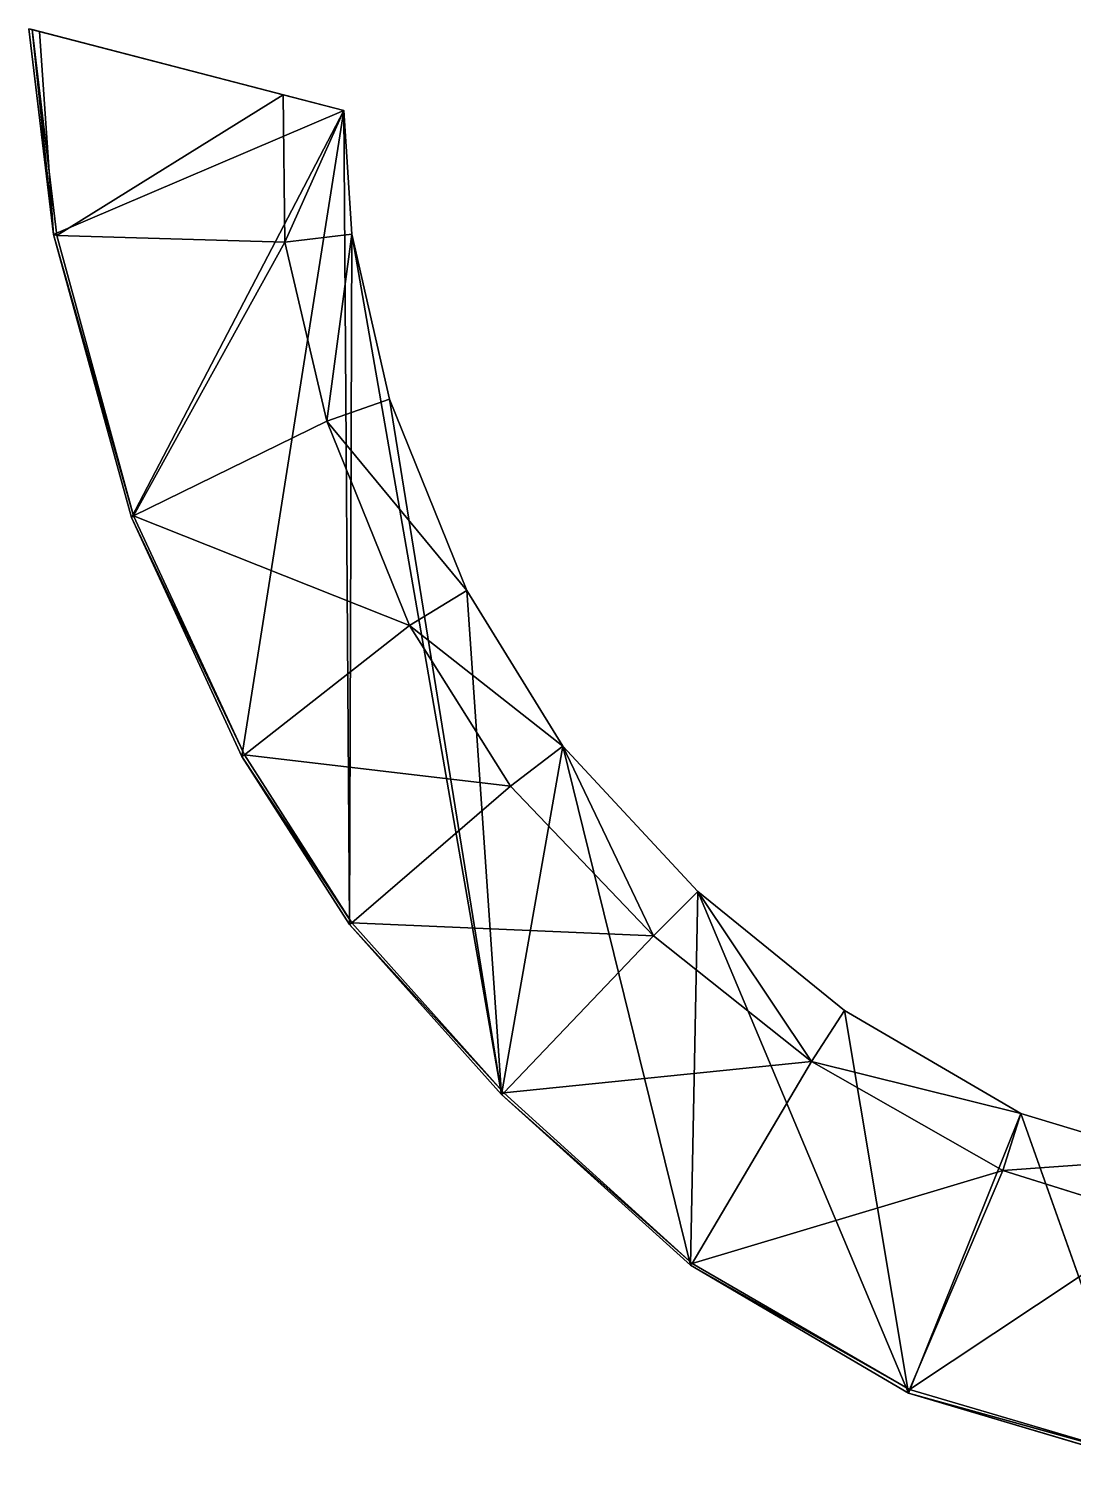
# Model space of a CAD drawing. Extents: x 40 to 828, y 26 to 574.
# Drawn here: x 40 to 434, y 33 to 574 of the extents above; entities that cross this region are included whole.
import ezdxf

# ---------------------------------------------------------------- set-up
doc = ezdxf.new("R2010")
doc.units = 0
doc.layers.get('0').update_dxf_attribs({"color": 13, "linetype": 'CONTINUOUS'})

msp = doc.modelspace()

# ---------------------------------------------------------------- linework, layer by layer
for p, q in [((39.99, 574.29, 18.12), (49.38, 496.58, 10)), ((49.38, 496.58, 20.34), (39.99, 574.29, 18.12)), ((39.99, 574.29, 18.12), (39.99, 574.29, 10)), ((39.99, 574.29, 10), (49.38, 496.58, 10)), ((41.24, 573.97, 21.68), (39.99, 574.29, 18.12)), ((39.99, 574.29, 10), (44.09, 573.23, 10)), ((39.99, 574.29, 18.12), (44.09, 573.23, 10)), ((39.99, 574.29, 18.12), (158.93, 543.43, 10)), ((39.99, 574.29, 18.12), (158.93, 543.43, 106.7)), ((49.38, 496.58, 20.34), (41.24, 573.97, 21.68)), ((136.06, 549.38, 106.01), (41.24, 573.97, 21.68)), ((41.24, 573.97, 21.68), (50.56, 496.28, 23.46)), ((41.24, 573.97, 21.68), (158.93, 543.43, 106.7)), ((44.09, 573.23, 10), (49.38, 496.58, 10)), ((44.09, 573.23, 10), (158.93, 543.43, 10)), ((50.56, 496.28, 23.46), (136.06, 549.38, 106.01)), ((136.06, 549.38, 106.01), (158.93, 543.43, 106.7)), ((136.06, 549.38, 106.01), (136.67, 493.71, 109.5)), ((158.93, 543.43, 10), (49.38, 496.58, 10)), ((158.93, 543.43, 10), (78.74, 389.86, 10)), ((158.93, 543.43, 10), (120.47, 299.59, 10)), ((136.67, 493.71, 109.5), (158.93, 543.43, 106.7)), ((158.93, 543.43, 10), (161.94, 496.79, 110.42)), ((161.94, 496.79, 10), (158.93, 543.43, 10)), ((158.93, 543.43, 10), (158.93, 543.43, 106.7)), ((158.93, 543.43, 106.7), (161.94, 496.79, 110.42)), ((158.93, 543.43, 10), (160.97, 236.18, 10)), ((49.38, 496.58, 10), (49.38, 496.58, 20.34)), ((49.38, 496.58, 20.34), (78.74, 389.86, 10)), ((78.74, 389.86, 28.97), (49.38, 496.58, 20.34)), ((49.38, 496.58, 10), (78.74, 389.86, 10)), ((49.38, 496.58, 20.34), (50.56, 496.28, 23.46)), ((79.59, 390.43, 32.5), (49.38, 496.58, 20.34)), ((50.56, 496.28, 23.46), (136.67, 493.71, 109.5)), ((79.59, 390.43, 32.5), (50.56, 496.28, 23.46)), ((136.67, 493.71, 109.5), (79.59, 390.43, 32.5)), ((161.94, 496.79, 110.42), (136.67, 493.71, 109.5)), ((136.67, 493.71, 109.5), (152.45, 426.14, 111.12)), ((152.45, 426.14, 111.12), (161.94, 496.79, 110.42)), ((161.94, 496.79, 10), (160.97, 236.18, 10)), ((161.94, 496.79, 10), (176.13, 434.52, 114.38)), ((176.13, 434.52, 10), (161.94, 496.79, 10)), ((161.94, 496.79, 10), (161.94, 496.79, 110.42)), ((161.94, 496.79, 110.42), (176.13, 434.52, 114.38)), ((161.94, 496.79, 10), (218.44, 172.04, 10)), ((176.13, 434.52, 114.38), (152.45, 426.14, 111.12)), ((205.28, 362.26, 118.35), (176.13, 434.52, 114.38)), ((176.13, 434.52, 114.38), (176.13, 434.52, 10)), ((176.13, 434.52, 10), (218.44, 172.04, 10)), ((176.13, 434.52, 10), (205.28, 362.26, 10)), ((176.13, 434.52, 10), (205.28, 362.26, 118.35)), ((79.59, 390.43, 32.5), (152.45, 426.14, 111.12)), ((152.45, 426.14, 111.12), (205.28, 362.26, 118.35)), ((183.71, 349.07, 113.49), (152.45, 426.14, 111.12)), ((78.74, 389.86, 28.97), (79.59, 390.43, 32.5)), ((78.74, 389.86, 28.97), (120.47, 299.59, 10)), ((120.47, 299.59, 33.95), (78.74, 389.86, 28.97)), ((78.74, 389.86, 28.97), (78.74, 389.86, 10)), ((78.74, 389.86, 10), (120.47, 299.59, 10)), ((121.46, 300.31, 36.61), (78.74, 389.86, 28.97)), ((121.46, 300.31, 36.61), (79.59, 390.43, 32.5)), ((79.59, 390.43, 32.5), (183.71, 349.07, 113.49)), ((183.71, 349.07, 113.49), (205.28, 362.26, 118.35)), ((205.28, 362.26, 10), (218.44, 172.04, 10)), ((205.28, 362.26, 10), (241.58, 303.55, 10)), ((205.28, 362.26, 118.35), (205.28, 362.26, 10)), ((205.28, 362.26, 10), (241.58, 303.55, 120.73)), ((205.28, 362.26, 118.35), (241.58, 303.55, 120.73)), ((183.71, 349.07, 113.49), (121.46, 300.31, 36.61)), ((241.58, 303.55, 120.73), (183.71, 349.07, 113.49)), ((183.71, 349.07, 113.49), (221.72, 288.48, 117.2)), ((241.58, 303.55, 10), (218.44, 172.04, 10)), ((221.72, 288.48, 117.2), (241.58, 303.55, 120.73)), ((292.47, 248.7, 121.44), (241.58, 303.55, 120.73)), ((241.58, 303.55, 120.73), (275.69, 231.93, 120.3)), ((241.58, 303.55, 10), (289.7, 107.7, 10)), ((241.58, 303.55, 10), (292.47, 248.7, 10)), ((241.58, 303.55, 10), (292.47, 248.7, 121.44)), ((241.58, 303.55, 10), (241.58, 303.55, 120.73)), ((120.47, 299.59, 33.95), (121.46, 300.31, 36.61)), ((120.47, 299.59, 10), (120.47, 299.59, 33.95)), ((120.47, 299.59, 33.95), (160.97, 236.18, 10)), ((160.97, 236.18, 35.4), (120.47, 299.59, 33.95)), ((120.47, 299.59, 10), (160.97, 236.18, 10)), ((120.47, 299.59, 33.95), (161.88, 236.89, 38.83)), ((221.72, 288.48, 117.2), (121.46, 300.31, 36.61)), ((121.46, 300.31, 36.61), (161.88, 236.89, 38.83)), ((161.88, 236.89, 38.83), (221.72, 288.48, 117.2)), ((275.69, 231.93, 120.3), (221.72, 288.48, 117.2)), ((275.69, 231.93, 120.3), (292.47, 248.7, 121.44)), ((292.47, 248.7, 10), (289.7, 107.7, 10)), ((335.38, 184.5, 120.76), (292.47, 248.7, 121.44)), ((292.47, 248.7, 10), (371.99, 59.42, 10)), ((292.47, 248.7, 10), (347.75, 203.72, 10)), ((292.47, 248.7, 121.44), (292.47, 248.7, 10)), ((292.47, 248.7, 121.44), (347.75, 203.72, 10)), ((292.47, 248.7, 121.44), (347.75, 203.72, 120.93)), ((161.88, 236.89, 38.83), (160.97, 236.18, 35.4)), ((160.97, 236.18, 35.4), (219.22, 172.7, 41.59)), ((160.97, 236.18, 35.4), (218.44, 172.04, 10)), ((218.44, 172.04, 38.21), (160.97, 236.18, 35.4)), ((160.97, 236.18, 35.4), (160.97, 236.18, 10)), ((160.97, 236.18, 10), (218.44, 172.04, 10)), ((219.22, 172.7, 41.59), (161.88, 236.89, 38.83)), ((275.69, 231.93, 120.3), (161.88, 236.89, 38.83)), ((219.22, 172.7, 41.59), (275.69, 231.93, 120.3)), ((275.69, 231.93, 120.3), (335.38, 184.5, 120.76)), ((347.75, 203.72, 120.93), (335.38, 184.5, 120.76)), ((414.35, 164.88, 118.17), (347.75, 203.72, 120.93)), ((347.75, 203.72, 120.93), (414.35, 164.88, 10)), ((414.35, 164.88, 10), (347.75, 203.72, 10)), ((347.75, 203.72, 10), (347.75, 203.72, 120.93)), ((347.75, 203.72, 10), (371.99, 59.42, 10)), ((219.22, 172.7, 41.59), (335.38, 184.5, 120.76)), ((335.38, 184.5, 120.76), (290.27, 108.26, 48.09)), ((335.38, 184.5, 120.76), (414.35, 164.88, 118.17)), ((407.55, 143.38, 118.73), (335.38, 184.5, 120.76)), ((218.44, 172.04, 38.21), (219.22, 172.7, 41.59)), ((289.7, 107.7, 44.76), (218.44, 172.04, 10)), ((218.44, 172.04, 10), (289.7, 107.7, 10)), ((289.7, 107.7, 44.76), (218.44, 172.04, 38.21)), ((218.44, 172.04, 38.21), (218.44, 172.04, 10)), ((290.27, 108.26, 48.09), (218.44, 172.04, 38.21)), ((219.22, 172.7, 41.59), (290.27, 108.26, 48.09)), ((414.35, 164.88, 10), (371.99, 59.42, 10)), ((414.35, 164.88, 118.17), (407.55, 143.38, 118.73)), ((414.35, 164.88, 118.17), (414.35, 164.88, 10)), ((414.35, 164.88, 10), (461.09, 32.89, 10)), ((414.35, 164.88, 10), (470.5, 147.88, 10)), ((414.35, 164.88, 118.17), (470.5, 147.88, 10)), ((414.35, 164.88, 118.17), (470.5, 147.88, 114.09)), ((470.5, 147.88, 114.09), (407.55, 143.38, 118.73)), ((290.27, 108.26, 48.09), (407.55, 143.38, 118.73)), ((372.26, 60.74, 49.44), (407.55, 143.38, 118.73)), ((407.55, 143.38, 118.73), (468.11, 124.4, 114.5)), ((468.11, 124.4, 114.5), (372.26, 60.74, 49.44)), ((290.27, 108.26, 48.09), (289.7, 107.7, 44.76)), ((371.99, 59.42, 45.55), (289.7, 107.7, 10)), ((289.7, 107.7, 10), (371.99, 59.42, 10)), ((371.99, 59.42, 45.55), (289.7, 107.7, 44.76)), ((289.7, 107.7, 44.76), (289.7, 107.7, 10)), ((289.7, 107.7, 44.76), (372.26, 60.74, 49.44)), ((372.26, 60.74, 49.44), (290.27, 108.26, 48.09)), ((371.99, 59.42, 45.55), (372.26, 60.74, 49.44)), ((372.26, 60.74, 49.44), (460.79, 34.72, 49.62)), ((371.99, 59.42, 10), (371.99, 59.42, 45.55)), ((461.09, 32.89, 45.78), (371.99, 59.42, 10)), ((371.99, 59.42, 10), (461.09, 32.89, 10)), ((461.09, 32.89, 45.78), (371.99, 59.42, 45.55)), ((460.79, 34.72, 49.62), (371.99, 59.42, 45.55))]:
    msp.add_line(p, q)

# ---------------------------------------------------------------- meshes
mesh = msp.add_polyface()
corners = [(39.99, 574.29, 18.12), (49.38, 496.58, 10), (49.38, 496.58, 20.34)]
mesh.append_faces([[corners[k] for k in face] for face in [(0, 1, 2)]])
mesh = msp.add_polyface()
corners = [(39.99, 574.29, 10), (49.38, 496.58, 10), (39.99, 574.29, 18.12)]
mesh.append_faces([[corners[k] for k in face] for face in [(0, 1, 2)]])
mesh = msp.add_polyface()
corners = [(39.99, 574.29, 18.12), (49.38, 496.58, 20.34), (41.24, 573.97, 21.68)]
mesh.append_faces([[corners[k] for k in face] for face in [(0, 1, 2)]])
mesh = msp.add_polyface()
corners = [(49.38, 496.58, 10), (39.99, 574.29, 10), (44.09, 573.23, 10)]
mesh.append_faces([[corners[k] for k in face] for face in [(0, 1, 2)]])
mesh = msp.add_polyface()
corners = [(39.99, 574.29, 18.12), (44.09, 573.23, 10), (39.99, 574.29, 10)]
mesh.append_faces([[corners[k] for k in face] for face in [(0, 1, 2)]])
mesh = msp.add_polyface()
corners = [(39.99, 574.29, 18.12), (158.93, 543.43, 10), (44.09, 573.23, 10)]
mesh.append_faces([[corners[k] for k in face] for face in [(0, 1, 2)]])
mesh = msp.add_polyface()
corners = [(158.93, 543.43, 106.7), (158.93, 543.43, 10), (39.99, 574.29, 18.12)]
mesh.append_faces([[corners[k] for k in face] for face in [(0, 1, 2)]])
mesh = msp.add_polyface()
corners = [(158.93, 543.43, 106.7), (39.99, 574.29, 18.12), (41.24, 573.97, 21.68)]
mesh.append_faces([[corners[k] for k in face] for face in [(0, 1, 2)]])
mesh = msp.add_polyface()
corners = [(136.06, 549.38, 106.01), (41.24, 573.97, 21.68), (50.56, 496.28, 23.46)]
mesh.append_faces([[corners[k] for k in face] for face in [(0, 1, 2)]])
mesh = msp.add_polyface()
corners = [(158.93, 543.43, 106.7), (41.24, 573.97, 21.68), (136.06, 549.38, 106.01)]
mesh.append_faces([[corners[k] for k in face] for face in [(0, 1, 2)]])
mesh = msp.add_polyface()
corners = [(41.24, 573.97, 21.68), (49.38, 496.58, 20.34), (50.56, 496.28, 23.46)]
mesh.append_faces([[corners[k] for k in face] for face in [(0, 1, 2)]])
mesh = msp.add_polyface()
corners = [(158.93, 543.43, 10), (49.38, 496.58, 10), (44.09, 573.23, 10)]
mesh.append_faces([[corners[k] for k in face] for face in [(0, 1, 2)]])
mesh = msp.add_polyface()
corners = [(136.67, 493.71, 109.5), (136.06, 549.38, 106.01), (50.56, 496.28, 23.46)]
mesh.append_faces([[corners[k] for k in face] for face in [(0, 1, 2)]])
mesh = msp.add_polyface()
corners = [(158.93, 543.43, 106.7), (136.06, 549.38, 106.01), (136.67, 493.71, 109.5)]
mesh.append_faces([[corners[k] for k in face] for face in [(0, 1, 2)]])
mesh = msp.add_polyface()
corners = [(158.93, 543.43, 10), (78.74, 389.86, 10), (49.38, 496.58, 10)]
mesh.append_faces([[corners[k] for k in face] for face in [(0, 1, 2)]])
mesh = msp.add_polyface()
corners = [(158.93, 543.43, 10), (120.47, 299.59, 10), (78.74, 389.86, 10)]
mesh.append_faces([[corners[k] for k in face] for face in [(0, 1, 2)]])
mesh = msp.add_polyface()
corners = [(160.97, 236.18, 10), (120.47, 299.59, 10), (158.93, 543.43, 10)]
mesh.append_faces([[corners[k] for k in face] for face in [(0, 1, 2)]])
mesh = msp.add_polyface()
corners = [(161.94, 496.79, 110.42), (158.93, 543.43, 106.7), (136.67, 493.71, 109.5)]
mesh.append_faces([[corners[k] for k in face] for face in [(0, 1, 2)]])
mesh = msp.add_polyface()
corners = [(158.93, 543.43, 10), (161.94, 496.79, 110.42), (161.94, 496.79, 10)]
mesh.append_faces([[corners[k] for k in face] for face in [(0, 1, 2)]])
mesh = msp.add_polyface()
corners = [(158.93, 543.43, 106.7), (161.94, 496.79, 110.42), (158.93, 543.43, 10)]
mesh.append_faces([[corners[k] for k in face] for face in [(0, 1, 2)]])
mesh = msp.add_polyface()
corners = [(161.94, 496.79, 10), (160.97, 236.18, 10), (158.93, 543.43, 10)]
mesh.append_faces([[corners[k] for k in face] for face in [(0, 1, 2)]])
mesh = msp.add_polyface()
corners = [(49.38, 496.58, 20.34), (78.74, 389.86, 10), (78.74, 389.86, 28.97)]
mesh.append_faces([[corners[k] for k in face] for face in [(0, 1, 2)]])
mesh = msp.add_polyface()
corners = [(49.38, 496.58, 10), (78.74, 389.86, 10), (49.38, 496.58, 20.34)]
mesh.append_faces([[corners[k] for k in face] for face in [(0, 1, 2)]])
mesh = msp.add_polyface()
corners = [(49.38, 496.58, 20.34), (78.74, 389.86, 28.97), (79.59, 390.43, 32.5)]
mesh.append_faces([[corners[k] for k in face] for face in [(0, 1, 2)]])
mesh = msp.add_polyface()
corners = [(49.38, 496.58, 20.34), (79.59, 390.43, 32.5), (50.56, 496.28, 23.46)]
mesh.append_faces([[corners[k] for k in face] for face in [(0, 1, 2)]])
mesh = msp.add_polyface()
corners = [(50.56, 496.28, 23.46), (79.59, 390.43, 32.5), (136.67, 493.71, 109.5)]
mesh.append_faces([[corners[k] for k in face] for face in [(0, 1, 2)]])
mesh = msp.add_polyface()
corners = [(152.45, 426.14, 111.12), (136.67, 493.71, 109.5), (79.59, 390.43, 32.5)]
mesh.append_faces([[corners[k] for k in face] for face in [(0, 1, 2)]])
mesh = msp.add_polyface()
corners = [(161.94, 496.79, 110.42), (136.67, 493.71, 109.5), (152.45, 426.14, 111.12)]
mesh.append_faces([[corners[k] for k in face] for face in [(0, 1, 2)]])
mesh = msp.add_polyface()
corners = [(176.13, 434.52, 114.38), (161.94, 496.79, 110.42), (152.45, 426.14, 111.12)]
mesh.append_faces([[corners[k] for k in face] for face in [(0, 1, 2)]])
mesh = msp.add_polyface()
corners = [(218.44, 172.04, 10), (160.97, 236.18, 10), (161.94, 496.79, 10)]
mesh.append_faces([[corners[k] for k in face] for face in [(0, 1, 2)]])
mesh = msp.add_polyface()
corners = [(161.94, 496.79, 10), (176.13, 434.52, 114.38), (176.13, 434.52, 10)]
mesh.append_faces([[corners[k] for k in face] for face in [(0, 1, 2)]])
mesh = msp.add_polyface()
corners = [(161.94, 496.79, 110.42), (176.13, 434.52, 114.38), (161.94, 496.79, 10)]
mesh.append_faces([[corners[k] for k in face] for face in [(0, 1, 2)]])
mesh = msp.add_polyface()
corners = [(218.44, 172.04, 10), (161.94, 496.79, 10), (176.13, 434.52, 10)]
mesh.append_faces([[corners[k] for k in face] for face in [(0, 1, 2)]])
mesh = msp.add_polyface()
corners = [(205.28, 362.26, 118.35), (176.13, 434.52, 114.38), (152.45, 426.14, 111.12)]
mesh.append_faces([[corners[k] for k in face] for face in [(0, 1, 2)]])
mesh = msp.add_polyface()
corners = [(218.44, 172.04, 10), (176.13, 434.52, 10), (205.28, 362.26, 10)]
mesh.append_faces([[corners[k] for k in face] for face in [(0, 1, 2)]])
mesh = msp.add_polyface()
corners = [(176.13, 434.52, 10), (205.28, 362.26, 118.35), (205.28, 362.26, 10)]
mesh.append_faces([[corners[k] for k in face] for face in [(0, 1, 2)]])
mesh = msp.add_polyface()
corners = [(176.13, 434.52, 114.38), (205.28, 362.26, 118.35), (176.13, 434.52, 10)]
mesh.append_faces([[corners[k] for k in face] for face in [(0, 1, 2)]])
mesh = msp.add_polyface()
corners = [(183.71, 349.07, 113.49), (152.45, 426.14, 111.12), (79.59, 390.43, 32.5)]
mesh.append_faces([[corners[k] for k in face] for face in [(0, 1, 2)]])
mesh = msp.add_polyface()
corners = [(205.28, 362.26, 118.35), (152.45, 426.14, 111.12), (183.71, 349.07, 113.49)]
mesh.append_faces([[corners[k] for k in face] for face in [(0, 1, 2)]])
mesh = msp.add_polyface()
corners = [(79.59, 390.43, 32.5), (78.74, 389.86, 28.97), (121.46, 300.31, 36.61)]
mesh.append_faces([[corners[k] for k in face] for face in [(0, 1, 2)]])
mesh = msp.add_polyface()
corners = [(78.74, 389.86, 28.97), (120.47, 299.59, 10), (120.47, 299.59, 33.95)]
mesh.append_faces([[corners[k] for k in face] for face in [(0, 1, 2)]])
mesh = msp.add_polyface()
corners = [(78.74, 389.86, 10), (120.47, 299.59, 10), (78.74, 389.86, 28.97)]
mesh.append_faces([[corners[k] for k in face] for face in [(0, 1, 2)]])
mesh = msp.add_polyface()
corners = [(78.74, 389.86, 28.97), (120.47, 299.59, 33.95), (121.46, 300.31, 36.61)]
mesh.append_faces([[corners[k] for k in face] for face in [(0, 1, 2)]])
mesh = msp.add_polyface()
corners = [(183.71, 349.07, 113.49), (79.59, 390.43, 32.5), (121.46, 300.31, 36.61)]
mesh.append_faces([[corners[k] for k in face] for face in [(0, 1, 2)]])
mesh = msp.add_polyface()
corners = [(241.58, 303.55, 120.73), (205.28, 362.26, 118.35), (183.71, 349.07, 113.49)]
mesh.append_faces([[corners[k] for k in face] for face in [(0, 1, 2)]])
mesh = msp.add_polyface()
corners = [(241.58, 303.55, 10), (218.44, 172.04, 10), (205.28, 362.26, 10)]
mesh.append_faces([[corners[k] for k in face] for face in [(0, 1, 2)]])
mesh = msp.add_polyface()
corners = [(205.28, 362.26, 10), (241.58, 303.55, 120.73), (241.58, 303.55, 10)]
mesh.append_faces([[corners[k] for k in face] for face in [(0, 1, 2)]])
mesh = msp.add_polyface()
corners = [(205.28, 362.26, 118.35), (241.58, 303.55, 120.73), (205.28, 362.26, 10)]
mesh.append_faces([[corners[k] for k in face] for face in [(0, 1, 2)]])
mesh = msp.add_polyface()
corners = [(221.72, 288.48, 117.2), (183.71, 349.07, 113.49), (121.46, 300.31, 36.61)]
mesh.append_faces([[corners[k] for k in face] for face in [(0, 1, 2)]])
mesh = msp.add_polyface()
corners = [(241.58, 303.55, 120.73), (183.71, 349.07, 113.49), (221.72, 288.48, 117.2)]
mesh.append_faces([[corners[k] for k in face] for face in [(0, 1, 2)]])
mesh = msp.add_polyface()
corners = [(289.7, 107.7, 10), (218.44, 172.04, 10), (241.58, 303.55, 10)]
mesh.append_faces([[corners[k] for k in face] for face in [(0, 1, 2)]])
mesh = msp.add_polyface()
corners = [(275.69, 231.93, 120.3), (241.58, 303.55, 120.73), (221.72, 288.48, 117.2)]
mesh.append_faces([[corners[k] for k in face] for face in [(0, 1, 2)]])
mesh = msp.add_polyface()
corners = [(292.47, 248.7, 121.44), (241.58, 303.55, 120.73), (275.69, 231.93, 120.3)]
mesh.append_faces([[corners[k] for k in face] for face in [(0, 1, 2)]])
mesh = msp.add_polyface()
corners = [(292.47, 248.7, 10), (289.7, 107.7, 10), (241.58, 303.55, 10)]
mesh.append_faces([[corners[k] for k in face] for face in [(0, 1, 2)]])
mesh = msp.add_polyface()
corners = [(241.58, 303.55, 10), (292.47, 248.7, 121.44), (292.47, 248.7, 10)]
mesh.append_faces([[corners[k] for k in face] for face in [(0, 1, 2)]])
mesh = msp.add_polyface()
corners = [(241.58, 303.55, 120.73), (292.47, 248.7, 121.44), (241.58, 303.55, 10)]
mesh.append_faces([[corners[k] for k in face] for face in [(0, 1, 2)]])
mesh = msp.add_polyface()
corners = [(121.46, 300.31, 36.61), (120.47, 299.59, 33.95), (161.88, 236.89, 38.83)]
mesh.append_faces([[corners[k] for k in face] for face in [(0, 1, 2)]])
mesh = msp.add_polyface()
corners = [(120.47, 299.59, 33.95), (160.97, 236.18, 10), (160.97, 236.18, 35.4)]
mesh.append_faces([[corners[k] for k in face] for face in [(0, 1, 2)]])
mesh = msp.add_polyface()
corners = [(120.47, 299.59, 10), (160.97, 236.18, 10), (120.47, 299.59, 33.95)]
mesh.append_faces([[corners[k] for k in face] for face in [(0, 1, 2)]])
mesh = msp.add_polyface()
corners = [(120.47, 299.59, 33.95), (160.97, 236.18, 35.4), (161.88, 236.89, 38.83)]
mesh.append_faces([[corners[k] for k in face] for face in [(0, 1, 2)]])
mesh = msp.add_polyface()
corners = [(221.72, 288.48, 117.2), (121.46, 300.31, 36.61), (161.88, 236.89, 38.83)]
mesh.append_faces([[corners[k] for k in face] for face in [(0, 1, 2)]])
mesh = msp.add_polyface()
corners = [(275.69, 231.93, 120.3), (221.72, 288.48, 117.2), (161.88, 236.89, 38.83)]
mesh.append_faces([[corners[k] for k in face] for face in [(0, 1, 2)]])
mesh = msp.add_polyface()
corners = [(335.38, 184.5, 120.76), (292.47, 248.7, 121.44), (275.69, 231.93, 120.3)]
mesh.append_faces([[corners[k] for k in face] for face in [(0, 1, 2)]])
mesh = msp.add_polyface()
corners = [(371.99, 59.42, 10), (289.7, 107.7, 10), (292.47, 248.7, 10)]
mesh.append_faces([[corners[k] for k in face] for face in [(0, 1, 2)]])
mesh = msp.add_polyface()
corners = [(371.99, 59.42, 10), (292.47, 248.7, 10), (347.75, 203.72, 10)]
mesh.append_faces([[corners[k] for k in face] for face in [(0, 1, 2)]])
mesh = msp.add_polyface()
corners = [(292.47, 248.7, 121.44), (347.75, 203.72, 10), (292.47, 248.7, 10)]
mesh.append_faces([[corners[k] for k in face] for face in [(0, 1, 2)]])
mesh = msp.add_polyface()
corners = [(292.47, 248.7, 121.44), (347.75, 203.72, 120.93), (347.75, 203.72, 10)]
mesh.append_faces([[corners[k] for k in face] for face in [(0, 1, 2)]])
mesh = msp.add_polyface()
corners = [(347.75, 203.72, 120.93), (292.47, 248.7, 121.44), (335.38, 184.5, 120.76)]
mesh.append_faces([[corners[k] for k in face] for face in [(0, 1, 2)]])
mesh = msp.add_polyface()
corners = [(161.88, 236.89, 38.83), (160.97, 236.18, 35.4), (219.22, 172.7, 41.59)]
mesh.append_faces([[corners[k] for k in face] for face in [(0, 1, 2)]])
mesh = msp.add_polyface()
corners = [(160.97, 236.18, 35.4), (218.44, 172.04, 10), (218.44, 172.04, 38.21)]
mesh.append_faces([[corners[k] for k in face] for face in [(0, 1, 2)]])
mesh = msp.add_polyface()
corners = [(160.97, 236.18, 10), (218.44, 172.04, 10), (160.97, 236.18, 35.4)]
mesh.append_faces([[corners[k] for k in face] for face in [(0, 1, 2)]])
mesh = msp.add_polyface()
corners = [(160.97, 236.18, 35.4), (218.44, 172.04, 38.21), (219.22, 172.7, 41.59)]
mesh.append_faces([[corners[k] for k in face] for face in [(0, 1, 2)]])
mesh = msp.add_polyface()
corners = [(275.69, 231.93, 120.3), (161.88, 236.89, 38.83), (219.22, 172.7, 41.59)]
mesh.append_faces([[corners[k] for k in face] for face in [(0, 1, 2)]])
mesh = msp.add_polyface()
corners = [(335.38, 184.5, 120.76), (275.69, 231.93, 120.3), (219.22, 172.7, 41.59)]
mesh.append_faces([[corners[k] for k in face] for face in [(0, 1, 2)]])
mesh = msp.add_polyface()
corners = [(414.35, 164.88, 118.17), (347.75, 203.72, 120.93), (335.38, 184.5, 120.76)]
mesh.append_faces([[corners[k] for k in face] for face in [(0, 1, 2)]])
mesh = msp.add_polyface()
corners = [(347.75, 203.72, 120.93), (414.35, 164.88, 10), (347.75, 203.72, 10)]
mesh.append_faces([[corners[k] for k in face] for face in [(0, 1, 2)]])
mesh = msp.add_polyface()
corners = [(347.75, 203.72, 120.93), (414.35, 164.88, 118.17), (414.35, 164.88, 10)]
mesh.append_faces([[corners[k] for k in face] for face in [(0, 1, 2)]])
mesh = msp.add_polyface()
corners = [(414.35, 164.88, 10), (371.99, 59.42, 10), (347.75, 203.72, 10)]
mesh.append_faces([[corners[k] for k in face] for face in [(0, 1, 2)]])
mesh = msp.add_polyface()
corners = [(335.38, 184.5, 120.76), (219.22, 172.7, 41.59), (290.27, 108.26, 48.09)]
mesh.append_faces([[corners[k] for k in face] for face in [(0, 1, 2)]])
mesh = msp.add_polyface()
corners = [(407.55, 143.38, 118.73), (335.38, 184.5, 120.76), (290.27, 108.26, 48.09)]
mesh.append_faces([[corners[k] for k in face] for face in [(0, 1, 2)]])
mesh = msp.add_polyface()
corners = [(414.35, 164.88, 118.17), (335.38, 184.5, 120.76), (407.55, 143.38, 118.73)]
mesh.append_faces([[corners[k] for k in face] for face in [(0, 1, 2)]])
mesh = msp.add_polyface()
corners = [(290.27, 108.26, 48.09), (219.22, 172.7, 41.59), (218.44, 172.04, 38.21)]
mesh.append_faces([[corners[k] for k in face] for face in [(0, 1, 2)]])
mesh = msp.add_polyface()
corners = [(289.7, 107.7, 44.76), (218.44, 172.04, 10), (289.7, 107.7, 10)]
mesh.append_faces([[corners[k] for k in face] for face in [(0, 1, 2)]])
mesh = msp.add_polyface()
corners = [(289.7, 107.7, 44.76), (218.44, 172.04, 38.21), (218.44, 172.04, 10)]
mesh.append_faces([[corners[k] for k in face] for face in [(0, 1, 2)]])
mesh = msp.add_polyface()
corners = [(290.27, 108.26, 48.09), (218.44, 172.04, 38.21), (289.7, 107.7, 44.76)]
mesh.append_faces([[corners[k] for k in face] for face in [(0, 1, 2)]])
mesh = msp.add_polyface()
corners = [(461.09, 32.89, 10), (371.99, 59.42, 10), (414.35, 164.88, 10)]
mesh.append_faces([[corners[k] for k in face] for face in [(0, 1, 2)]])
mesh = msp.add_polyface()
corners = [(470.5, 147.88, 114.09), (414.35, 164.88, 118.17), (407.55, 143.38, 118.73)]
mesh.append_faces([[corners[k] for k in face] for face in [(0, 1, 2)]])
mesh = msp.add_polyface()
corners = [(470.5, 147.88, 10), (461.09, 32.89, 10), (414.35, 164.88, 10)]
mesh.append_faces([[corners[k] for k in face] for face in [(0, 1, 2)]])
mesh = msp.add_polyface()
corners = [(414.35, 164.88, 118.17), (470.5, 147.88, 10), (414.35, 164.88, 10)]
mesh.append_faces([[corners[k] for k in face] for face in [(0, 1, 2)]])
mesh = msp.add_polyface()
corners = [(414.35, 164.88, 118.17), (470.5, 147.88, 114.09), (470.5, 147.88, 10)]
mesh.append_faces([[corners[k] for k in face] for face in [(0, 1, 2)]])
mesh = msp.add_polyface()
corners = [(470.5, 147.88, 114.09), (407.55, 143.38, 118.73), (468.11, 124.4, 114.5)]
mesh.append_faces([[corners[k] for k in face] for face in [(0, 1, 2)]])
mesh = msp.add_polyface()
corners = [(407.55, 143.38, 118.73), (290.27, 108.26, 48.09), (372.26, 60.74, 49.44)]
mesh.append_faces([[corners[k] for k in face] for face in [(0, 1, 2)]])
mesh = msp.add_polyface()
corners = [(468.11, 124.4, 114.5), (407.55, 143.38, 118.73), (372.26, 60.74, 49.44)]
mesh.append_faces([[corners[k] for k in face] for face in [(0, 1, 2)]])
mesh = msp.add_polyface()
corners = [(468.11, 124.4, 114.5), (372.26, 60.74, 49.44), (460.79, 34.72, 49.62)]
mesh.append_faces([[corners[k] for k in face] for face in [(0, 1, 2)]])
mesh = msp.add_polyface()
corners = [(372.26, 60.74, 49.44), (290.27, 108.26, 48.09), (289.7, 107.7, 44.76)]
mesh.append_faces([[corners[k] for k in face] for face in [(0, 1, 2)]])
mesh = msp.add_polyface()
corners = [(371.99, 59.42, 45.55), (289.7, 107.7, 10), (371.99, 59.42, 10)]
mesh.append_faces([[corners[k] for k in face] for face in [(0, 1, 2)]])
mesh = msp.add_polyface()
corners = [(371.99, 59.42, 45.55), (289.7, 107.7, 44.76), (289.7, 107.7, 10)]
mesh.append_faces([[corners[k] for k in face] for face in [(0, 1, 2)]])
mesh = msp.add_polyface()
corners = [(372.26, 60.74, 49.44), (289.7, 107.7, 44.76), (371.99, 59.42, 45.55)]
mesh.append_faces([[corners[k] for k in face] for face in [(0, 1, 2)]])
mesh = msp.add_polyface()
corners = [(460.79, 34.72, 49.62), (372.26, 60.74, 49.44), (371.99, 59.42, 45.55)]
mesh.append_faces([[corners[k] for k in face] for face in [(0, 1, 2)]])
mesh = msp.add_polyface()
corners = [(461.09, 32.89, 45.78), (371.99, 59.42, 10), (461.09, 32.89, 10)]
mesh.append_faces([[corners[k] for k in face] for face in [(0, 1, 2)]])
mesh = msp.add_polyface()
corners = [(461.09, 32.89, 45.78), (371.99, 59.42, 45.55), (371.99, 59.42, 10)]
mesh.append_faces([[corners[k] for k in face] for face in [(0, 1, 2)]])
mesh = msp.add_polyface()
corners = [(460.79, 34.72, 49.62), (371.99, 59.42, 45.55), (461.09, 32.89, 45.78)]
mesh.append_faces([[corners[k] for k in face] for face in [(0, 1, 2)]])

doc.saveas('drawing.dxf')
